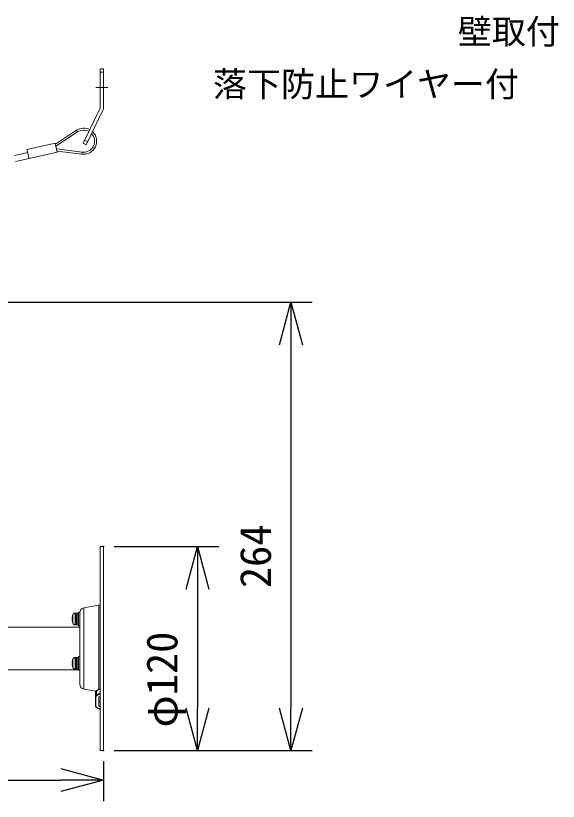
# Model space of a CAD drawing. Units: millimetres, scale not verified. Extents: x -63 to 62, y -56 to 57.
# Drawn here: x 29.82 to 61.73, y 2.52 to 48.73 of the extents above; entities that cross this region are included whole.
import ezdxf
from ezdxf.enums import TextEntityAlignment as Align

# ---------------------------------------------------------------- set-up
doc = ezdxf.new("R2010")
doc.units = ezdxf.units.MM
doc.header["$LTSCALE"] = 0.125
doc.header["$PDMODE"] = 32
doc.header["$PDSIZE"] = 0.025
for name, color, linetype in [('0-0_0', 7, 'Continuous'), ('0-1_DEFPOINTS', 7, 'Continuous'), ('0-4_TOUROKU', 7, 'Continuous'), ('0-6_SUNPO', 7, 'Continuous')]:
    doc.layers.add(name, color=color, linetype=linetype)
doc.layers.add('0-5_GAIKEI', color=1, linetype='Continuous', lineweight=18)
doc.styles.add('ＭＳ ゴシック', font='')
doc.styles.get('ＭＳ ゴシック').set_extended_font_data('MS Gothic')

# ---------------------------------------------------------------- blocks, each defined once
blk = doc.blocks.new('_OPEN30')
at = {"layer": '0-0_0'}
blk.add_line((0, 0), (-1, 0), dxfattribs=at)
blk.add_lwpolyline([(-1, 0.26795), (0, 0), (-1, -0.26795)], dxfattribs=at)
blk = doc.blocks.new('D1')
at = {"layer": '0-1_DEFPOINTS'}
for p in [(-107.6224, 93.5462), (-81.6339, 67.3769), (-81.6339, 65.642)]:
    blk.add_point(p, dxfattribs=at)
at = {"layer": '0-6_SUNPO'}
for p, q in [((-107.6224, 92.9212), (-107.6224, 64.392)), ((-81.6339, 66.7519), (-81.6339, 64.392)), ((-105.1224, 65.642), (-84.1339, 65.642))]:
    blk.add_line(p, q, dxfattribs=at)
at = {"layer": '0-6_SUNPO', "xscale": 2.5, "yscale": 2.5, "rotation": 180}
blk.add_blockref('_OPEN30', (-107.6224, 65.642), dxfattribs=at)
at = {"layer": '0-6_SUNPO', "xscale": 2.5, "yscale": 2.5}
blk.add_blockref('_OPEN30', (-81.6339, 65.642), dxfattribs=at)
at = {"layer": '0-6_SUNPO', "style": 'ＭＳ ゴシック'}
blk.add_text('260', height=1.833, dxfattribs=at).set_placement((-98.1996, 66.267), align=Align.BOTTOM_LEFT)
blk = doc.blocks.new('D2')
at = {"layer": '0-1_DEFPOINTS'}
for p in [(-81.6339, 79.3769), (-81.6339, 67.3769), (-76.109, 67.3769)]:
    blk.add_point(p, dxfattribs=at)
at = {"layer": '0-6_SUNPO'}
for p, q in [((-81.0089, 79.3769), (-74.859, 79.3769)), ((-76.109, 76.8769), (-76.109, 69.8769)), ((-81.0089, 67.3769), (-74.859, 67.3769))]:
    blk.add_line(p, q, dxfattribs=at)
at = {"layer": '0-6_SUNPO', "xscale": 2.5, "yscale": 2.5}
for p, rotation in [((-76.109, 79.3769), 90), ((-76.109, 67.3769), 270)]:
    blk.add_blockref('_OPEN30', p, dxfattribs=dict(at, rotation=rotation))
at = {"layer": '0-6_SUNPO', "style": 'ＭＳ ゴシック'}
blk.add_text('φ120', height=1.833, rotation=90, dxfattribs=at).set_placement((-76.734, 68.734), align=Align.BOTTOM_LEFT)
blk = doc.blocks.new('D6')
at = {"layer": '0-1_DEFPOINTS'}
for p in [(-97.0835, 93.7469), (-81.6339, 67.3769), (-70.609, 67.3769)]:
    blk.add_point(p, dxfattribs=at)
at = {"layer": '0-6_SUNPO'}
for p, q in [((-96.4585, 93.7469), (-69.359, 93.7469)), ((-70.609, 91.2469), (-70.609, 69.8769)), ((-81.0089, 67.3769), (-69.359, 67.3769))]:
    blk.add_line(p, q, dxfattribs=at)
at = {"layer": '0-6_SUNPO', "xscale": 2.5, "yscale": 2.5}
for p, rotation in [((-70.609, 93.7469), 90), ((-70.609, 67.3769), 270)]:
    blk.add_blockref('_OPEN30', p, dxfattribs=dict(at, rotation=rotation))
at = {"layer": '0-6_SUNPO', "style": 'ＭＳ ゴシック'}
blk.add_text('264', height=1.833, rotation=90, dxfattribs=at).set_placement((-71.234, 76.9309), align=Align.BOTTOM_LEFT)

msp = doc.modelspace()

# ---------------------------------------------------------------- linework, layer by layer
at = {"layer": '0-5_GAIKEI'}
for p, q in [((34.984, 45.6034), (34.784, 45.6034)), ((34.784, 45.6034), (34.784, 43.3079)), ((34.984, 45.4034), (34.784, 45.4034)), ((34.984, 43.3079), (34.984, 45.6034)), ((33.783, 41.2326), (34.782, 43.2992)), ((33.9631, 41.1456), (34.9621, 43.2122)), ((32.1534, 41.1836), (33.386, 41.993)), ((32.1822, 41.059), (33.4519, 41.8927)), ((33.386, 41.993), (33.4519, 41.8927)), ((32.1403, 41.2404), (30.484, 40.857)), ((32.262, 40.7143), (32.1403, 41.2404)), ((33.783, 41.2326), (33.9631, 41.1456)), ((33.87, 41.4127), (34.0501, 41.3256)), ((30.5246, 40.6817), (29.7452, 40.5013)), ((29.8264, 40.1506), (32.262, 40.7143)), ((30.6058, 40.3309), (30.484, 40.857)), ((32.22, 40.8957), (33.7269, 40.7046)), ((32.2489, 40.7711), (33.7118, 40.5855)), ((33.7118, 40.5855), (33.7269, 40.7046)), ((29.8214, 40.172), (29.8264, 40.1506)), ((33.8319, 13.8949), (33.8319, 9.1118)), ((34.7014, 9.1056), (34.7014, 14.0482)), ((33.1677, 13.4484), (33.1684, 13.4484)), ((33.1751, 13.4778), (33.1751, 13.0089)), ((33.3121, 13.5885), (33.383, 13.5923)), ((33.3121, 13.5885), (33.3121, 12.8982)), ((33.383, 12.8945), (33.383, 13.5923)), ((33.384, 13.5923), (33.383, 13.5923)), ((33.404, 13.5834), (33.404, 12.9034)), ((33.414, 13.5934), (33.414, 12.8934)), ((33.494, 13.5934), (33.414, 13.5934)), ((33.494, 12.8934), (33.494, 13.5934)), ((33.504, 12.8434), (33.504, 13.6434)), ((33.584, 13.6434), (33.504, 13.6434)), ((33.1684, 13.0384), (33.1677, 13.0384)), ((33.3121, 12.8982), (33.383, 12.8945)), ((33.384, 12.8944), (33.383, 12.8945)), ((33.494, 12.8934), (33.414, 12.8934)), ((33.584, 12.8434), (33.504, 12.8434)), ((33.1677, 10.8384), (33.1684, 10.8384)), ((33.1751, 10.8678), (33.1751, 10.3989)), ((33.3121, 10.9785), (33.383, 10.9823)), ((33.3121, 10.9785), (33.3121, 10.2882)), ((33.383, 10.2845), (33.383, 10.9823)), ((33.384, 10.9823), (33.383, 10.9823)), ((33.404, 10.9734), (33.404, 10.2934)), ((33.414, 10.9834), (33.414, 10.2834)), ((33.494, 10.9834), (33.414, 10.9834)), ((33.494, 10.2834), (33.494, 10.9834)), ((33.504, 10.2334), (33.504, 11.0334)), ((33.584, 11.0334), (33.504, 11.0334)), ((33.1684, 10.4284), (33.1677, 10.4284)), ((33.3121, 10.2882), (33.383, 10.2845)), ((33.384, 10.2844), (33.383, 10.2845)), ((33.494, 10.2834), (33.414, 10.2834)), ((33.584, 10.2334), (33.504, 10.2334)), ((34.504, 8.1517), (34.504, 8.9154)), ((34.784, 9.1475), (34.5754, 9.0237)), ((34.5794, 9.0332), (34.784, 9.1547)), ((34.784, 8.8581), (34.5947, 8.7458)), ((34.534, 8.1305), (34.534, 8.6537)), ((34.704, 8.6537), (34.784, 8.7012)), ((34.704, 8.6537), (34.704, 8.1305)), ((34.784, 8.3658), (34.704, 8.4133)), ((34.784, 8.3921), (34.7841, 8.3911)), ((34.5947, 8.0384), (34.784, 7.9261)), ((34.784, 8.083), (34.704, 8.1305)), ((34.784, 7.8971), (34.7841, 7.896))]:
    msp.add_line(p, q, dxfattribs=at)
at = {"layer": '0-5_GAIKEI', "color": 3}
msp.add_line((34.534, 44.5034), (35.234, 44.5034), dxfattribs=at)
at = {"layer": '0-5_GAIKEI', "color": 7}
for p, q in [((34.784, 17.5034), (34.784, 5.5034)), ((34.784, 17.5034), (34.984, 17.5034)), ((34.984, 5.5034), (34.984, 17.5034)), ((34.7014, 14.0482), (33.8319, 13.8949)), ((33.584, 13.6434), (33.584, 9.4073)), ((33.584, 12.7534), (19.034, 12.7534)), ((33.504, 10.2534), (19.034, 10.2534)), ((34.5292, 8.9889), (33.8319, 9.1118)), ((34.784, 5.5034), (34.984, 5.5034))]:
    msp.add_line(p, q, dxfattribs=at)
at = {"layer": '0-5_GAIKEI'}
for points in [[(33.1487, 13.3284), (33.1468, 13.2954), (33.1471, 13.2835), (33.1477, 13.28), (33.1481, 13.279), (33.1483, 13.2786), (33.1487, 13.2784), (33.1684, 13.2784)], [(33.1487, 13.1584), (33.1468, 13.1913), (33.1471, 13.2032), (33.1479, 13.2074)], [(33.1487, 13.2784), (33.1485, 13.2785), (33.1483, 13.2786), (33.148, 13.2792), (33.1475, 13.2805), (33.147, 13.2851), (33.1476, 13.3151), (33.1487, 13.3284)], [(33.1684, 13.2084), (33.1487, 13.2084), (33.1485, 13.2083), (33.1483, 13.2081), (33.148, 13.2076), (33.1475, 13.2062), (33.147, 13.2016), (33.1476, 13.1717), (33.1487, 13.1584)], [(33.1487, 10.7184), (33.1468, 10.6854), (33.1471, 10.6735), (33.1477, 10.67), (33.1481, 10.669), (33.1483, 10.6686), (33.1487, 10.6684), (33.1684, 10.6684)], [(33.1487, 10.6684), (33.1485, 10.6685), (33.1483, 10.6686), (33.148, 10.6692), (33.1475, 10.6705), (33.147, 10.6751), (33.1476, 10.7051), (33.1487, 10.7184)], [(33.1487, 10.5484), (33.1468, 10.5814), (33.1471, 10.5932), (33.1477, 10.5967), (33.1481, 10.5978), (33.1483, 10.5982), (33.1487, 10.5984)], [(33.1684, 10.5984), (33.1487, 10.5984), (33.1485, 10.5983), (33.1483, 10.5981), (33.148, 10.5976), (33.1475, 10.5962), (33.147, 10.5916), (33.1476, 10.5617), (33.1487, 10.5484)], [(34.5794, 9.0332), (34.5544, 9.0156), (34.534, 8.995), (34.5187, 8.9723), (34.5077, 8.9445), (34.504, 8.9154)], [(34.5754, 9.0237), (34.5453, 9.0014), (34.5228, 8.9751), (34.5088, 8.946), (34.504, 8.9154)], [(34.5754, 8.7833), (34.5453, 8.761), (34.5228, 8.7347), (34.5088, 8.7055), (34.504, 8.6749)], [(34.5794, 9.0332), (34.5772, 9.0311), (34.5759, 9.0279), (34.5754, 9.0237)], [(34.5754, 9.0237), (34.5754, 8.7833), (34.784, 8.907)], [(34.5754, 8.7833), (34.5758, 8.7788), (34.5769, 8.7739), (34.5787, 8.7687), (34.5811, 8.7635), (34.584, 8.7584), (34.5873, 8.7536), (34.591, 8.7494), (34.5947, 8.7458)], [(34.504, 8.6749), (34.5046, 8.6708), (34.5063, 8.6668), (34.5091, 8.6632), (34.5128, 8.6599), (34.5174, 8.6573), (34.5225, 8.6553), (34.5282, 8.6541), (34.534, 8.6537)], [(34.5947, 8.7458), (34.5691, 8.7269), (34.5499, 8.7045), (34.538, 8.6797), (34.534, 8.6537)], [(34.504, 8.1517), (34.5046, 8.1475), (34.5063, 8.1436), (34.5091, 8.1399), (34.5128, 8.1367), (34.5174, 8.134), (34.5225, 8.1321), (34.5282, 8.1309), (34.534, 8.1305)], [(34.784, 7.9124), (34.5794, 8.0338), (34.5544, 8.0515), (34.534, 8.072), (34.5187, 8.0947), (34.5077, 8.1225), (34.504, 8.1517)], [(34.534, 8.1305), (34.538, 8.1045), (34.5499, 8.0797), (34.5691, 8.0573), (34.5947, 8.0384)], [(34.5794, 8.0338), (34.5818, 8.033), (34.5846, 8.033), (34.5878, 8.034), (34.5912, 8.0358), (34.5947, 8.0384)]]:
    msp.add_lwpolyline(points, dxfattribs=at)
for centre, radius, start, end in [((34.764, 43.3079), 0.02, 334.20001, 0), ((34.764, 43.3079), 0.22, 334.20001, 0.00001), ((33.8086, 41.3494), 0.77, 62.13627, 123.29211), ((33.8086, 41.3494), 0.65, 61.75499, 123.29211), ((33.8086, 41.3494), 0.77, 262.77215, 46.99804), ((33.8086, 41.3494), 0.65, 262.77215, 43.69196), ((34.044, 13.2434), 0.8993, 166.82357, 174.57653), ((34.044, 13.2434), 0.9, 164.89936, 166.83372), ((33.3199, 13.4388), 0.15, 93, 164.89936), ((33.384, 13.5723), 0.02, 0, 90), ((33.414, 13.5834), 0.01, 90, 179.99999), ((33.494, 13.5834), 0.01, 0, 90), ((34.044, 13.2434), 0.8993, 185.42347, 193.17643), ((34.044, 13.2434), 0.8763, 177.71107, 182.28893), ((34.044, 13.2434), 0.9, 193.16628, 195.10064), ((33.3199, 13.048), 0.15, 195.10064, 267), ((33.384, 12.9144), 0.02, 270, 0), ((33.414, 12.9034), 0.01, 179.99999, 270), ((33.494, 12.9034), 0.01, 270, 0), ((34.044, 10.6334), 0.8993, 166.82357, 174.57653), ((34.044, 10.6334), 0.9, 164.89936, 166.83372), ((34.044, 10.6334), 0.8763, 177.71107, 182.28893), ((33.3199, 10.8288), 0.15, 93, 164.89936), ((33.384, 10.9623), 0.02, 0, 90), ((33.414, 10.9734), 0.01, 90, 180), ((33.494, 10.9734), 0.01, 0, 90), ((34.044, 10.6334), 0.8993, 185.42347, 193.17643), ((34.044, 10.6334), 0.9, 193.16628, 195.10064), ((33.3199, 10.438), 0.15, 195.10064, 267), ((33.384, 10.3044), 0.02, 270, 0), ((33.414, 10.2934), 0.01, 179.99999, 270), ((33.494, 10.2934), 0.01, 270, 0)]:
    msp.add_arc(centre, radius, start, end, dxfattribs=at)
at = {"layer": '0-5_GAIKEI', "color": 7}
for centre, radius, start, end in [((33.884, 13.5995), 0.3, 100, 179.797), ((34.684, 14.1467), 0.1, 280, 0), ((33.884, 9.4073), 0.3, 179.99999, 260)]:
    msp.add_arc(centre, radius, start, end, dxfattribs=at)

# ---------------------------------------------------------------- block references
at = {"layer": '0-6_SUNPO'}
for name in ['D1', 'D6', 'D2']:
    msp.add_blockref(name, (116.6179, -61.8735), dxfattribs=at)

# ---------------------------------------------------------------- texts
at = {"layer": '0-4_TOUROKU', "style": 'ＭＳ ゴシック'}
for s, p in [('壁取付', (55.8206, 46.6257)), ('落下防止ワイヤー付', (41.4206, 43.5321))]:
    msp.add_text(s, height=1.466, dxfattribs=at).set_placement(p, align=Align.BOTTOM_LEFT)

doc.saveas('drawing.dxf')
